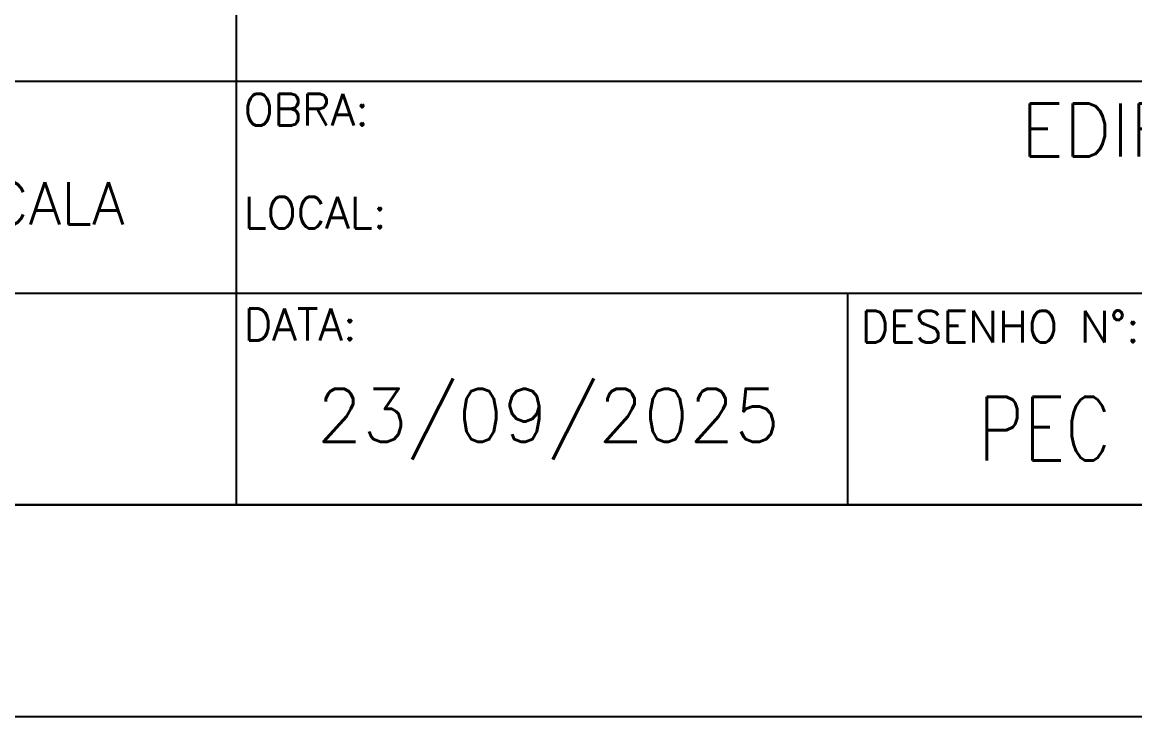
# Model space of a CAD drawing. Header units: centimetres. Extents: x 1658 to 17259, y 8294 to 11444.
# Drawn here: x 10908.7 to 11302.6, y 8293.9 to 8539.8 of the extents above; entities that cross this region are included whole.
import ezdxf
from ezdxf.enums import TextEntityAlignment as Align

# ---------------------------------------------------------------- set-up
doc = ezdxf.new("R2010")
doc.units = ezdxf.units.CM
doc.header["$LTSCALE"] = 50
doc.header["$MEASUREMENT"] = 0
doc.layers.add('FORMATO-PRECON', color=2, linetype='Continuous')
doc.layers.add('HACHURAS-PRECON', color=1, linetype='Continuous')
doc.styles.add('PRECON-ROMANS', font='romans.shx')
doc.styles.add('R60', font='ROMANS.shx', dxfattribs={"height": 2})
doc.styles.add('ROMANS', font='ROMANS.SHX', dxfattribs={"oblique": 15, "height": 3})

# ---------------------------------------------------------------- blocks, each defined once
blk = doc.blocks.new('A$C2E607E54')
at = {"layer": 'FORMATO-PRECON'}
blk.add_lwpolyline([(0, 4200), (2970, 4200), (2970, 0), (0, 0)], close=True, dxfattribs=at)
at = {"layer": 'FORMATO-PRECON', "color": 6}
blk.add_lwpolyline([(100, 3950), (2870, 3950), (2870, 100), (100, 100)], close=True, dxfattribs=at)
blk = doc.blocks.new('CARIMBO')
at = {"layer": 'FORMATO-PRECON', "color": 6}
for p, q in [((-1050, 0), (-1050, 500)), ((-1750, 200), (0, 200)), ((-1750, 100), (0, 100))]:
    blk.add_line(p, q, dxfattribs=at)
blk.add_lwpolyline([(-1750, 500), (0, 500), (0, 0), (-1750, 0)], close=True, dxfattribs=at)
blk.add_lwpolyline([(-761.3, 0), (-761.3, 100)], dxfattribs=at)
at = {"layer": 'FORMATO-PRECON', "style": 'ROMANS'}
for s, p in [('OBRA:', (-1046.6, 179.07)), ('LOCAL:', (-1046.6, 130.49)), ('DATA:', (-1046.6, 77.69)), ('DESENHO N%%d:', (-755.31, 76.68))]:
    blk.add_text(s, height=15, dxfattribs=at).set_placement(p)
at = {"layer": 'FORMATO-PRECON', "color": 4, "linetype": 'ByBlock', "style": 'R60', "width": 0.8}
blk.add_text('PEC', height=30, dxfattribs=at).set_placement((-699.87, 21.03))
at = {"layer": 'FORMATO-PRECON', "color": 5, "style": 'PRECON-ROMANS', "flags": 8}
for p in [(-524.84, 472.63), (-524.98, 423.02), (-524.98, 399.37), (-524.98, 375.97)]:
    blk.add_attdef('X', text='', height=30, dxfattribs=at).set_placement(p, align=Align.MIDDLE_CENTER)
at = {"layer": 'FORMATO-PRECON', "color": 3, "style": 'PRECON-ROMANS', "flags": 8}
for p in [(-524.98, 331.67), (-486.33, 176.97), (-486.33, 124.42)]:
    blk.add_attdef('X', text='', height=25, dxfattribs=at).set_placement(p, align=Align.MIDDLE_CENTER)
at = {"layer": 'FORMATO-PRECON', "color": 4, "style": 'PRECON-ROMANS', "flags": 8}
for p in [(-524.98, 249.6), (-228.66, 39.37), (-76.7, 39.37), (-483.33, 35.98)]:
    blk.add_attdef('X', text='', height=30, dxfattribs=at).set_placement(p, align=Align.MIDDLE_CENTER)
at = {"layer": 'FORMATO-PRECON', "color": 2, "style": 'PRECON-ROMANS', "flags": 8}
for height, p in [(20, (-1635.81, 142.35)), (20, (-1402.47, 142.35)), (20, (-1169.14, 142.35)), (30, (-902.74, 42.35)), (20, (-1635.81, 42.35))]:
    blk.add_attdef('X', text='', height=height, dxfattribs=at).set_placement(p, align=Align.MIDDLE_CENTER)

msp = doc.modelspace()

# ---------------------------------------------------------------- linework, layer by layer
at = {"layer": 'FORMATO-PRECON', "color": 6}
msp.add_lwpolyline([(11772.03, 8743.94), (9694.53, 8743.94), (9694.53, 8368.94), (11772.03, 8368.94)], close=True, dxfattribs=at)

# ---------------------------------------------------------------- block references
at = {"layer": 'FORMATO-PRECON'}
ref = msp.add_blockref('CARIMBO', (11772.03, 8368.94), dxfattribs=dict(at, xscale=0.7499999918802306, yscale=0.7499999918802306, zscale=0.7499999918802306))
ref.add_attrib('X', 'EDIFICAÇÃO COMERCIAL', dxfattribs={"color": 3, "height": 18.75, "style": 'PRECON-ROMANS', "flags": 8}).set_placement((11407.29, 8501.67), align=Align.MIDDLE_CENTER)
ref.add_attrib('X', 'S/ESCALA', dxfattribs={"color": 2, "height": 15, "style": 'PRECON-ROMANS'}).set_placement((10895.18, 8475.7), align=Align.MIDDLE_CENTER)
ref.add_attrib('X', '23/09/2025', dxfattribs={"color": 2, "height": 18.75, "style": 'PRECON-ROMANS'}).set_placement((11094.98, 8400.7), align=Align.MIDDLE_CENTER)
at = {"layer": 'HACHURAS-PRECON', "xscale": 0.7499999999999996, "yscale": 0.7499999999999996, "zscale": 0.7499999999999996}
msp.add_blockref('A$C2E607E54', (9619.53, 8293.94), dxfattribs=at)

doc.saveas('drawing.dxf')
